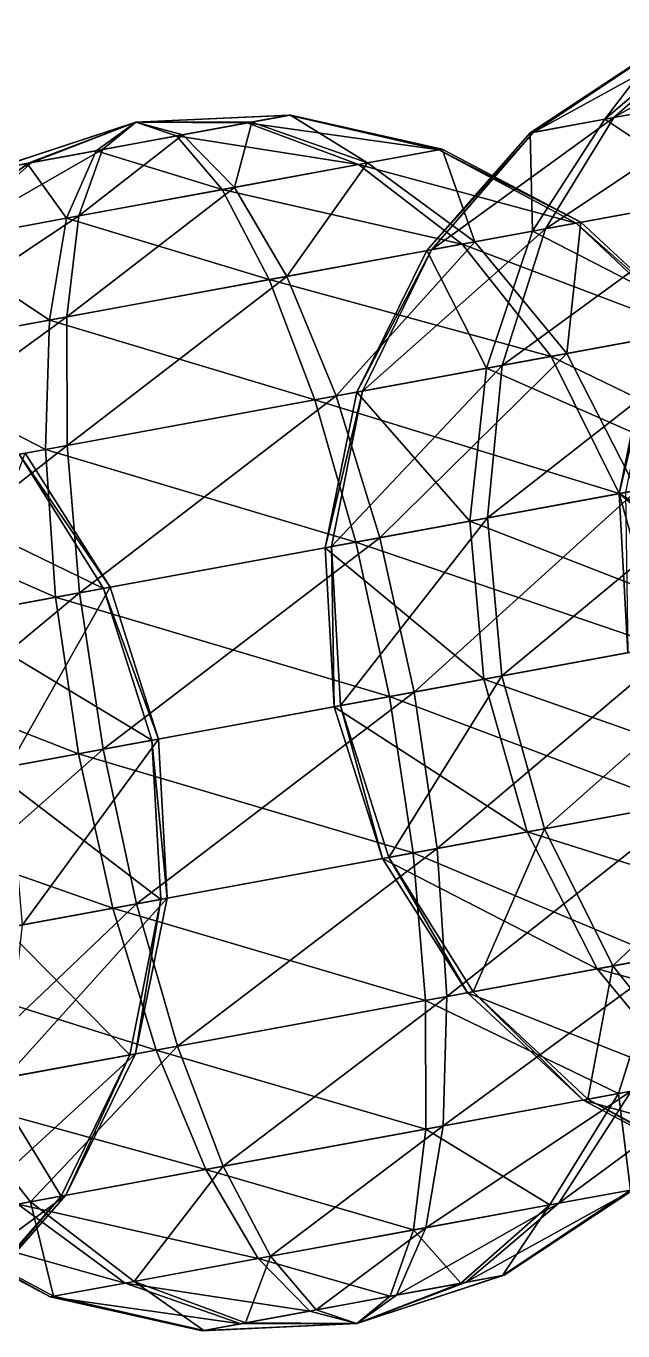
# Model space of a CAD drawing. Header units: metres. Extents: x -550 to 12, y -466 to 28.
# Drawn here: x -352.5 to -323.2, y -79.3 to -15.3 of the extents above; entities that cross this region are included whole.
import ezdxf

# ---------------------------------------------------------------- set-up
doc = ezdxf.new("R2010")
doc.units = ezdxf.units.M

msp = doc.modelspace()

# ---------------------------------------------------------------- linework, layer by layer
for points in [[(-323.6707, -19.742506, -1192.9454), (-319.2897, -15.888748, -1187.7216), (-315.8252, -15.251041, -1189.6566), (-315.8251, -15.250941, -1189.6565)], [(-323.6707, -19.742506, -1192.9454), (-315.8252, -15.251041, -1189.6566), (-316.97775, -18.510551, -1196.6838), (-316.97766, -18.510452, -1196.6837)], [(-327.62863, -20.471035, -1186.3052), (-321.33847, -16.265862, -1184.2843), (-319.2897, -15.888748, -1187.7216), (-319.2896, -15.888648, -1187.7214)], [(-327.62863, -20.471035, -1186.3052), (-319.2897, -15.888748, -1187.7216), (-323.6707, -19.742506, -1192.9454), (-323.6706, -19.742407, -1192.9453)], [(-317.58392, -18.622128, -1167.7125), (-319.5194, -15.931026, -1176.7433), (-324.11444, -19.824184, -1171.7369), (-324.11435, -19.824085, -1171.7368)], [(-324.11444, -19.824184, -1171.7369), (-319.5194, -15.931026, -1176.7433), (-321.42255, -16.281338, -1180.266), (-321.42245, -16.281239, -1180.2659)], [(-327.79105, -20.500933, -1178.5424), (-321.42255, -16.281338, -1180.266), (-321.33847, -16.265862, -1184.2843), (-321.33838, -16.265762, -1184.2842)], [(-327.79105, -20.500933, -1178.5424), (-321.33847, -16.265862, -1184.2843), (-327.62863, -20.471035, -1186.3052), (-327.62854, -20.470936, -1186.305)], [(-324.11444, -19.824184, -1171.7369), (-321.42255, -16.281338, -1180.266), (-327.79105, -20.500933, -1178.5424), (-327.79095, -20.500834, -1178.5422)], [(-327.03558, -25.209524, -1197.4313), (-323.6707, -19.742506, -1192.9454), (-316.97775, -18.510551, -1196.6838), (-316.97766, -18.510452, -1196.6837)], [(-327.03558, -25.209524, -1197.4313), (-316.97775, -18.510551, -1196.6838), (-317.57034, -23.467278, -1202.7181), (-317.57025, -23.467178, -1202.718)], [(-318.42758, -23.625069, -1161.7466), (-317.58392, -18.622128, -1167.7125), (-324.11444, -19.824184, -1171.7369), (-324.11435, -19.824085, -1171.7368)], [(-341.45566, -19.968792, -1072.2637), (-347.15402, -19.978275, -1066.8914), (-339.5525, -19.61848, -1068.741), (-339.5524, -19.618382, -1068.7408)], [(-339.5525, -19.61848, -1068.741), (-347.15402, -19.978275, -1066.8914), (-339.63657, -19.633957, -1064.7227), (-339.63647, -19.633858, -1064.7225)], [(-339.63657, -19.633957, -1064.7227), (-347.15402, -19.978275, -1066.8914), (-341.68536, -20.01107, -1061.2854), (-341.68527, -20.010971, -1061.2853)], [(-332.26135, -21.323772, -1062.7018), (-339.63657, -19.633957, -1064.7227), (-341.68536, -20.01107, -1061.2854), (-341.68527, -20.010971, -1061.2853)], [(-335.77554, -21.970623, -1077.27), (-341.45566, -19.968792, -1072.2637), (-339.5525, -19.61848, -1068.741), (-339.5524, -19.618382, -1068.7408)], [(-332.09894, -21.293875, -1070.4646), (-339.5525, -19.61848, -1068.741), (-339.63657, -19.633957, -1064.7227), (-339.63647, -19.633858, -1064.7225)], [(-332.09894, -21.293875, -1070.4646), (-339.63657, -19.633957, -1064.7227), (-332.26135, -21.323772, -1062.7018), (-332.26126, -21.323673, -1062.7017)], [(-335.77554, -21.970623, -1077.27), (-339.5525, -19.61848, -1068.741), (-332.09894, -21.293875, -1070.4646), (-332.09885, -21.293776, -1070.4645)], [(-332.63293, -26.23982, -1188.0405), (-327.62863, -20.471035, -1186.3052), (-323.6707, -19.742506, -1192.9454), (-323.6706, -19.742407, -1192.9453)], [(-332.63293, -26.23982, -1188.0405), (-323.6707, -19.742506, -1192.9454), (-327.03558, -25.209524, -1197.4313), (-327.0355, -25.209425, -1197.4312)], [(-327.66312, -25.325035, -1167.438), (-324.11444, -19.824184, -1171.7369), (-327.79105, -20.500933, -1178.5424), (-327.79095, -20.500834, -1178.5422)], [(-318.42758, -23.625069, -1161.7466), (-324.11444, -19.824184, -1171.7369), (-327.66312, -25.325035, -1167.438), (-327.66302, -25.324936, -1167.4379)], [(-352.48224, -21.998432, -1061.519), (-347.15402, -19.978275, -1066.8914), (-354.3854, -22.348743, -1065.0417), (-354.3853, -22.348644, -1065.0416)], [(-354.3854, -22.348743, -1065.0417), (-347.15402, -19.978275, -1066.8914), (-354.30133, -22.333267, -1069.06), (-354.30124, -22.333168, -1069.0599)], [(-354.30133, -22.333267, -1069.06), (-347.15402, -19.978275, -1066.8914), (-352.25256, -21.956154, -1072.4973), (-352.25247, -21.956055, -1072.4972)], [(-349.1018, -21.376202, -1059.4358), (-347.15402, -19.978275, -1066.8914), (-352.48224, -21.998432, -1061.519), (-352.48215, -21.998333, -1061.5189)], [(-352.25256, -21.956154, -1072.4973), (-347.15402, -19.978275, -1066.8914), (-348.78806, -21.318447, -1074.4324), (-348.78796, -21.318348, -1074.4323)], [(-345.14987, -20.648777, -1059.3503), (-347.15402, -19.978275, -1066.8914), (-349.1018, -21.376202, -1059.4358), (-349.1017, -21.376102, -1059.4357)], [(-348.78806, -21.318447, -1074.4324), (-347.15402, -19.978275, -1066.8914), (-344.8361, -20.591022, -1074.3469), (-344.836, -20.590923, -1074.3468)], [(-344.8361, -20.591022, -1074.3469), (-347.15402, -19.978275, -1066.8914), (-341.45566, -19.968792, -1072.2637), (-341.45557, -19.968693, -1072.2635)], [(-341.68536, -20.01107, -1061.2854), (-347.15402, -19.978275, -1066.8914), (-345.14987, -20.648777, -1059.3503), (-345.14978, -20.648678, -1059.3502)], [(-336.2193, -22.052301, -1056.0615), (-341.68536, -20.01107, -1061.2854), (-345.14987, -20.648777, -1059.3503), (-345.14978, -20.648678, -1059.3502)], [(-342.30606, -23.17268, -1081.2944), (-344.8361, -20.591022, -1074.3469), (-341.45566, -19.968792, -1072.2637), (-341.45557, -19.968693, -1072.2635)], [(-342.30606, -23.17268, -1081.2944), (-341.45566, -19.968792, -1072.2637), (-335.77554, -21.970623, -1077.27), (-335.77545, -21.970524, -1077.2699)], [(-332.26135, -21.323772, -1062.7018), (-341.68536, -20.01107, -1061.2854), (-336.2193, -22.052301, -1056.0615), (-336.2192, -22.052202, -1056.0614)], [(-332.86264, -26.282099, -1177.0623), (-327.79105, -20.500933, -1178.5424), (-327.62863, -20.471035, -1186.3052), (-327.62854, -20.470936, -1186.305)], [(-332.86264, -26.282099, -1177.0623), (-327.62863, -20.471035, -1186.3052), (-332.63293, -26.23982, -1188.0405), (-332.63284, -26.239721, -1188.0404)], [(-327.66312, -25.325035, -1167.438), (-327.79105, -20.500933, -1178.5424), (-332.86264, -26.282099, -1177.0623), (-332.86255, -26.282, -1177.0621)], [(-349.9406, -24.577957, -1081.4596), (-348.78806, -21.318447, -1074.4324), (-344.8361, -20.591022, -1074.3469), (-344.836, -20.590923, -1074.3468)], [(-349.9406, -24.577957, -1081.4596), (-344.8361, -20.591022, -1074.3469), (-342.30606, -23.17268, -1081.2944), (-342.30597, -23.17258, -1081.2943)], [(-342.91223, -23.284256, -1052.3231), (-345.14987, -20.648777, -1059.3503), (-349.1018, -21.376202, -1059.4358), (-349.1017, -21.376102, -1059.4357)], [(-336.2193, -22.052301, -1056.0615), (-345.14987, -20.648777, -1059.3503), (-342.91223, -23.284256, -1052.3231), (-342.91214, -23.284157, -1052.323)], [(-356.63354, -25.809912, -1077.7212), (-352.25256, -21.956154, -1072.4973), (-348.78806, -21.318447, -1074.4324), (-348.78796, -21.318348, -1074.4323)], [(-356.63354, -25.809912, -1077.7212), (-348.78806, -21.318447, -1074.4324), (-349.9406, -24.577957, -1081.4596), (-349.94052, -24.577858, -1081.4595)], [(-350.54678, -24.689533, -1052.4883), (-349.1018, -21.376202, -1059.4358), (-352.48224, -21.998432, -1061.519), (-352.48215, -21.998333, -1061.5189)], [(-342.91223, -23.284256, -1052.3231), (-349.1018, -21.376202, -1059.4358), (-350.54678, -24.689533, -1052.4883), (-350.5467, -24.689434, -1052.4882)], [(-325.5309, -24.93257, -1060.9664), (-332.26135, -21.323772, -1062.7018), (-336.2193, -22.052301, -1056.0615), (-336.2192, -22.052202, -1056.0614)], [(-330.50076, -25.847355, -1081.569), (-335.77554, -21.970623, -1077.27), (-332.09894, -21.293875, -1070.4646), (-332.09885, -21.293776, -1070.4645)], [(-325.30124, -24.890291, -1071.9447), (-332.09894, -21.293875, -1070.4646), (-332.26135, -21.323772, -1062.7018), (-332.26126, -21.323673, -1062.7017)], [(-325.30124, -24.890291, -1071.9447), (-332.26135, -21.323772, -1062.7018), (-325.5309, -24.93257, -1060.9664), (-325.53082, -24.93247, -1060.9663)], [(-330.50076, -25.847355, -1081.569), (-332.09894, -21.293875, -1070.4646), (-325.30124, -24.890291, -1071.9447), (-325.30115, -24.890192, -1071.9446)], [(-360.5915, -26.53844, -1071.0809), (-354.30133, -22.333267, -1069.06), (-352.25256, -21.956154, -1072.4973), (-352.25247, -21.956055, -1072.4972)], [(-360.5915, -26.53844, -1071.0809), (-352.25256, -21.956154, -1072.4973), (-356.63354, -25.809912, -1077.7212), (-356.63345, -25.809813, -1077.7211)], [(-350.54678, -24.689533, -1052.4883), (-352.48224, -21.998432, -1061.519), (-357.0773, -25.89159, -1056.5127), (-357.0772, -25.89149, -1056.5126)], [(-357.0773, -25.89159, -1056.5127), (-352.48224, -21.998432, -1061.519), (-354.3854, -22.348743, -1065.0417), (-354.3853, -22.348644, -1065.0416)], [(-331.1283, -25.962866, -1051.5757), (-336.2193, -22.052301, -1056.0615), (-342.91223, -23.284256, -1052.3231), (-342.91214, -23.284157, -1052.323)], [(-339.7363, -27.547321, -1087.2604), (-342.30606, -23.17268, -1081.2944), (-335.77554, -21.970623, -1077.27), (-335.77545, -21.970524, -1077.2699)], [(-339.7363, -27.547321, -1087.2604), (-335.77554, -21.970623, -1077.27), (-330.50076, -25.847355, -1081.569), (-330.50067, -25.847256, -1081.5688)], [(-325.5309, -24.93257, -1060.9664), (-336.2193, -22.052301, -1056.0615), (-331.1283, -25.962866, -1051.5757), (-331.1282, -25.962767, -1051.5756)], [(-340.59354, -27.705112, -1046.2888), (-342.91223, -23.284256, -1052.3231), (-350.54678, -24.689533, -1052.4883), (-350.5467, -24.689434, -1052.4882)], [(-350.5332, -29.534683, -1087.4939), (-349.9406, -24.577957, -1081.4596), (-342.30606, -23.17268, -1081.2944), (-342.30597, -23.17258, -1081.2943)], [(-350.5332, -29.534683, -1087.4939), (-342.30606, -23.17268, -1081.2944), (-339.7363, -27.547321, -1087.2604), (-339.7362, -27.547222, -1087.2603)], [(-342.30606, -23.17268, -1081.2944), (-342.30606, -23.17268, -1081.2944), (-349.9406, -24.577957, -1081.4596), (-349.94052, -24.577858, -1081.4595)], [(-331.1283, -25.962866, -1051.5757), (-342.91223, -23.284256, -1052.3231), (-340.59354, -27.705112, -1046.2888), (-340.59344, -27.705013, -1046.2887)], [(-329.15503, -31.917229, -1200.8734), (-327.03558, -25.209524, -1197.4313), (-317.57034, -23.467278, -1202.7181), (-317.57025, -23.467178, -1202.718)], [(-329.15503, -31.917229, -1200.8734), (-317.57034, -23.467278, -1202.7181), (-317.56253, -29.783422, -1207.3484), (-317.56244, -29.783323, -1207.3483)], [(-318.61243, -29.976675, -1157.1688), (-318.42758, -23.625069, -1161.7466), (-327.66312, -25.325035, -1167.438), (-327.66302, -25.324936, -1167.4379)], [(-359.9984, -31.27693, -1082.207), (-356.63354, -25.809912, -1077.7212), (-349.9406, -24.577957, -1081.4596), (-349.94052, -24.577858, -1081.4595)], [(-359.9984, -31.27693, -1082.207), (-349.9406, -24.577957, -1081.4596), (-350.5332, -29.534683, -1087.4939), (-350.5331, -29.534584, -1087.4938)], [(-351.39044, -29.692474, -1046.5223), (-350.54678, -24.689533, -1052.4883), (-357.0773, -25.89159, -1056.5127), (-357.0772, -25.89149, -1056.5126)], [(-340.59354, -27.705112, -1046.2888), (-350.54678, -24.689533, -1052.4883), (-351.39044, -29.692474, -1046.5223), (-351.39035, -29.692375, -1046.5222)], [(-319.904, -30.214413, -1059.6348), (-325.5309, -24.93257, -1060.9664), (-331.1283, -25.962866, -1051.5757), (-331.1282, -25.962767, -1051.5756)], [(-325.99075, -31.334791, -1084.8677), (-330.50076, -25.847355, -1081.569), (-325.30124, -24.890291, -1071.9447), (-325.30115, -24.890192, -1071.9446)], [(-325.99075, -31.334791, -1084.8677), (-325.30124, -24.890291, -1071.9447), (-319.62265, -30.16263, -1073.0803), (-319.62256, -30.16253, -1073.0802)], [(-319.62265, -30.16263, -1073.0803), (-325.30124, -24.890291, -1071.9447), (-325.5309, -24.93257, -1060.9664), (-325.53082, -24.93247, -1060.9663)], [(-319.62265, -30.16263, -1073.0803), (-325.5309, -24.93257, -1060.9664), (-319.904, -30.214413, -1059.6348), (-319.9039, -30.214314, -1059.6346)], [(-336.01038, -33.179077, -1189.3722), (-332.63293, -26.23982, -1188.0405), (-327.03558, -25.209524, -1197.4313), (-327.0355, -25.209425, -1197.4312)], [(-336.01038, -33.179077, -1189.3722), (-327.03558, -25.209524, -1197.4313), (-329.15503, -31.917229, -1200.8734), (-329.15494, -31.91713, -1200.8733)], [(-329.92358, -32.0587, -1164.1393), (-327.66312, -25.325035, -1167.438), (-332.86264, -26.282099, -1177.0623), (-332.86255, -26.282, -1177.0621)], [(-318.61243, -29.976675, -1157.1688), (-327.66312, -25.325035, -1167.438), (-329.92358, -32.0587, -1164.1393), (-329.9235, -32.0586, -1164.1392)], [(-351.39044, -29.692474, -1046.5223), (-357.0773, -25.89159, -1056.5127), (-360.62598, -31.39244, -1052.2137), (-360.6259, -31.392342, -1052.2136)], [(-326.75934, -31.476263, -1048.1335), (-331.1283, -25.962866, -1051.5757), (-340.59354, -27.705112, -1046.2888), (-340.59344, -27.705013, -1046.2887)], [(-337.30194, -33.416817, -1091.8381), (-339.7363, -27.547321, -1087.2604), (-330.50076, -25.847355, -1081.569), (-330.50067, -25.847256, -1081.5688)], [(-337.30194, -33.416817, -1091.8381), (-330.50076, -25.847355, -1081.569), (-325.99075, -31.334791, -1084.8677), (-325.99066, -31.334692, -1084.8676)], [(-336.2917, -33.23086, -1175.9266), (-332.86264, -26.282099, -1177.0623), (-332.63293, -26.23982, -1188.0405), (-332.63284, -26.239721, -1188.0404)], [(-336.2917, -33.23086, -1175.9266), (-332.63293, -26.23982, -1188.0405), (-336.01038, -33.179077, -1189.3722), (-336.01028, -33.178978, -1189.3721)], [(-319.904, -30.214413, -1059.6348), (-331.1283, -25.962866, -1051.5757), (-326.75934, -31.476263, -1048.1335), (-326.75925, -31.476164, -1048.1334)], [(-329.92358, -32.0587, -1164.1393), (-332.86264, -26.282099, -1177.0623), (-336.2917, -33.23086, -1175.9266), (-336.2916, -33.230762, -1175.9265)], [(-350.5254, -35.85083, -1092.1241), (-350.5332, -29.534683, -1087.4939), (-339.7363, -27.547321, -1087.2604), (-339.7362, -27.547222, -1087.2603)], [(-339.7363, -27.547321, -1087.2604), (-339.7363, -27.547321, -1087.2604), (-350.5332, -29.534683, -1087.4939), (-350.5331, -29.534584, -1087.4938)], [(-350.5254, -35.85083, -1092.1241), (-339.7363, -27.547321, -1087.2604), (-337.30194, -33.416817, -1091.8381), (-337.30185, -33.416718, -1091.838)], [(-338.35184, -33.61007, -1041.6586), (-340.59354, -27.705112, -1046.2888), (-351.39044, -29.692474, -1046.5223), (-351.39035, -29.692375, -1046.5222)], [(-326.75934, -31.476263, -1048.1335), (-340.59354, -27.705112, -1046.2888), (-338.35184, -33.61007, -1041.6586), (-338.35175, -33.60997, -1041.6584)], [(-362.1179, -37.984634, -1085.6492), (-359.9984, -31.27693, -1082.207), (-350.5332, -29.534683, -1087.4939), (-350.5331, -29.534584, -1087.4938)], [(-362.1179, -37.984634, -1085.6492), (-350.5332, -29.534683, -1087.4939), (-350.5254, -35.85083, -1092.1241), (-350.5253, -35.85073, -1092.124)], [(-351.5753, -36.044083, -1041.9446), (-351.39044, -29.692474, -1046.5223), (-360.62598, -31.39244, -1052.2137), (-360.6259, -31.392342, -1052.2136)], [(-338.35184, -33.61007, -1041.6586), (-351.39044, -29.692474, -1046.5223), (-351.5753, -36.044083, -1041.9446), (-351.5752, -36.043983, -1041.9445)], [(-318.12585, -37.244095, -1154.291), (-318.61243, -29.976675, -1157.1688), (-329.92358, -32.0587, -1164.1393), (-329.9235, -32.0586, -1164.1392)], [(-329.8846, -39.4085, -1203.0371), (-329.15503, -31.917229, -1200.8734), (-317.56253, -29.783422, -1207.3484), (-317.56244, -29.783323, -1207.3483)], [(-329.8846, -39.4085, -1203.0371), (-317.56253, -29.783422, -1207.3484), (-316.95486, -37.02855, -1210.2592), (-316.95477, -37.02845, -1210.259)], [(-315.76398, -36.80935, -1058.7977), (-319.904, -30.214413, -1059.6348), (-326.75934, -31.476263, -1048.1335), (-326.75925, -31.476164, -1048.1334)], [(-322.5529, -38.058968, -1086.9413), (-325.99075, -31.334791, -1084.8677), (-319.62265, -30.16263, -1073.0803), (-319.62256, -30.16253, -1073.0802)], [(-323.4126, -38.21721, -796.0232), (-321.85974, -30.574406, -796.7371), (-321.57843, -30.522623, -810.18274), (-321.57834, -30.522524, -810.1826)], [(-323.4126, -38.21721, -796.0232), (-321.57843, -30.522623, -810.18274), (-323.09882, -38.159454, -811.0198), (-323.09872, -38.159355, -811.01965)], [(-316.3099, -36.909836, -782.8762), (-321.85974, -30.574406, -796.7371), (-323.4126, -38.21721, -796.0232), (-323.4125, -38.21711, -796.0231)], [(-351.5753, -36.044083, -1041.9446), (-360.62598, -31.39244, -1052.2137), (-362.88647, -38.126106, -1048.915), (-362.88638, -38.126007, -1048.9149)], [(-335.16888, -40.381165, -1094.716), (-337.30194, -33.416817, -1091.8381), (-325.99075, -31.334791, -1084.8677), (-325.99066, -31.334692, -1084.8676)], [(-335.16888, -40.381165, -1094.716), (-325.99075, -31.334791, -1084.8677), (-322.5529, -38.058968, -1086.9413), (-322.5528, -38.05887, -1086.9412)], [(-323.41013, -38.21676, -1045.9698), (-326.75934, -31.476263, -1048.1335), (-338.35184, -33.61007, -1041.6586), (-338.35175, -33.60997, -1041.6584)], [(-337.53076, -40.81591, -1190.2092), (-336.01038, -33.179077, -1189.3722), (-329.15503, -31.917229, -1200.8734), (-329.15494, -31.91713, -1200.8733)], [(-337.53076, -40.81591, -1190.2092), (-329.15503, -31.917229, -1200.8734), (-329.8846, -39.4085, -1203.0371), (-329.88452, -39.4084, -1203.037)], [(-315.76398, -36.80935, -1058.7977), (-326.75934, -31.476263, -1048.1335), (-323.41013, -38.21676, -1045.9698), (-323.41003, -38.21666, -1045.9697)], [(-330.74185, -39.56629, -1162.0657), (-329.92358, -32.0587, -1164.1393), (-336.2917, -33.23086, -1175.9266), (-336.2916, -33.230762, -1175.9265)], [(-318.12585, -37.244095, -1154.291), (-329.92358, -32.0587, -1164.1393), (-330.74185, -39.56629, -1162.0657), (-330.74176, -39.566193, -1162.0656)], [(-337.84454, -40.873665, -1175.2126), (-336.2917, -33.23086, -1175.9266), (-336.01038, -33.179077, -1189.3722), (-336.01028, -33.178978, -1189.3721)], [(-337.84454, -40.873665, -1175.2126), (-336.01038, -33.179077, -1189.3722), (-337.53076, -40.81591, -1190.2092), (-337.53067, -40.81581, -1190.2091)], [(-330.74185, -39.56629, -1162.0657), (-336.2917, -33.23086, -1175.9266), (-337.84454, -40.873665, -1175.2126), (-337.84445, -40.873566, -1175.2125)], [(-336.33987, -40.59671, -1038.7478), (-338.35184, -33.61007, -1041.6586), (-351.5753, -36.044083, -1041.9446), (-351.5752, -36.043983, -1041.9445)], [(-349.91772, -43.095955, -1095.0349), (-350.5254, -35.85083, -1092.1241), (-337.30194, -33.416817, -1091.8381), (-337.30185, -33.416718, -1091.838)], [(-337.30194, -33.416817, -1091.8381), (-337.30194, -33.416817, -1091.8381), (-350.5254, -35.85083, -1092.1241), (-350.5253, -35.85073, -1092.124)], [(-349.91772, -43.095955, -1095.0349), (-337.30194, -33.416817, -1091.8381), (-335.16888, -40.381165, -1094.716), (-335.1688, -40.381065, -1094.7158)], [(-323.41013, -38.21676, -1045.9698), (-338.35184, -33.61007, -1041.6586), (-336.33987, -40.59671, -1038.7478), (-336.33978, -40.59661, -1038.7477)], [(-362.84747, -45.475906, -1087.8129), (-362.1179, -37.984634, -1085.6492), (-350.5254, -35.85083, -1092.1241), (-350.5253, -35.85073, -1092.124)], [(-362.84747, -45.475906, -1087.8129), (-350.5254, -35.85083, -1092.1241), (-349.91772, -43.095955, -1095.0349), (-349.91763, -43.095856, -1095.0348)], [(-351.0887, -43.3115, -1039.0668), (-351.5753, -36.044083, -1041.9446), (-362.88647, -38.126106, -1048.915), (-362.88638, -38.126007, -1048.9149)], [(-348.72687, -42.876755, -943.5734), (-352.86688, -36.28182, -944.41046), (-359.72223, -37.54367, -932.9093), (-359.72214, -37.54357, -932.9092)], [(-355.51578, -44.126373, -971.717), (-352.58554, -36.230034, -957.8561), (-348.41312, -42.819, -958.57), (-348.41302, -42.8189, -958.5699)], [(-348.41312, -42.819, -958.57), (-352.58554, -36.230034, -957.8561), (-352.86688, -36.28182, -944.41046), (-352.8668, -36.28172, -944.41034)], [(-348.41312, -42.819, -958.57), (-352.86688, -36.28182, -944.41046), (-348.72687, -42.876755, -943.5734), (-348.72678, -42.876656, -943.5733)], [(-336.33987, -40.59671, -1038.7478), (-351.5753, -36.044083, -1041.9446), (-351.0887, -43.3115, -1039.0668), (-351.08862, -43.3114, -1039.0667)], [(-329.17462, -47.172825, -1203.7751), (-329.8846, -39.4085, -1203.0371), (-316.95486, -37.02855, -1210.2592), (-316.95477, -37.02845, -1210.259)], [(-329.17462, -47.172825, -1203.7751), (-316.95486, -37.02855, -1210.2592), (-315.78876, -44.70892, -1211.252), (-315.78867, -44.70882, -1211.2518)], [(-315.63013, -44.679726, -782.16895), (-316.3099, -36.909836, -782.8762), (-323.4126, -38.21721, -796.0232), (-323.4125, -38.21711, -796.0231)], [(-313.39307, -44.267952, -1058.5122), (-315.76398, -36.80935, -1058.7977), (-323.41013, -38.21676, -1045.9698), (-323.41003, -38.21666, -1045.9697)], [(-348.72687, -42.876755, -943.5734), (-359.72223, -37.54367, -932.9093), (-356.37302, -44.284164, -930.7455), (-356.37292, -44.284065, -930.74536)], [(-317.00107, -44.932068, -1153.3096), (-318.12585, -37.244095, -1154.291), (-330.74185, -39.56629, -1162.0657), (-330.74176, -39.566193, -1162.0656)], [(-351.0887, -43.3115, -1039.0668), (-362.88647, -38.126106, -1048.915), (-363.7047, -45.633698, -1046.8414), (-363.70462, -45.6336, -1046.8413)], [(-321.30893, -45.72501, -1045.2318), (-323.41013, -38.21676, -1045.9698), (-336.33987, -40.59671, -1038.7478), (-336.33978, -40.59661, -1038.7477)], [(-333.48248, -47.96577, -1095.6974), (-335.16888, -40.381165, -1094.716), (-322.5529, -38.058968, -1086.9413), (-322.5528, -38.05887, -1086.9412)], [(-333.48248, -47.96577, -1095.6974), (-322.5529, -38.058968, -1086.9413), (-320.42145, -45.561653, -1087.6486), (-320.42136, -45.561554, -1087.6484)], [(-322.9834, -46.033222, -795.77966), (-323.4126, -38.21721, -796.0232), (-323.09882, -38.159454, -811.0198), (-323.09872, -38.159355, -811.01965)], [(-315.63013, -44.679726, -782.16895), (-323.4126, -38.21721, -796.0232), (-322.9834, -46.033222, -795.77966), (-322.9833, -46.033123, -795.77954)], [(-313.39307, -44.267952, -1058.5122), (-323.41013, -38.21676, -1045.9698), (-321.30893, -45.72501, -1045.2318), (-321.30884, -45.72491, -1045.2317)], [(-330.06207, -47.33618, -1161.3584), (-330.74185, -39.56629, -1162.0657), (-337.84454, -40.873665, -1175.2126), (-337.84445, -40.873566, -1175.2125)], [(-337.09048, -48.629887, -1190.4948), (-337.53076, -40.81591, -1190.2092), (-329.8846, -39.4085, -1203.0371), (-329.88452, -39.4084, -1203.037)], [(-337.09048, -48.629887, -1190.4948), (-329.8846, -39.4085, -1203.0371), (-329.17462, -47.172825, -1203.7751), (-329.17453, -47.172726, -1203.775)], [(-317.00107, -44.932068, -1153.3096), (-330.74185, -39.56629, -1162.0657), (-330.06207, -47.33618, -1161.3584), (-330.06198, -47.336082, -1161.3583)], [(-334.6948, -48.18892, -1037.755), (-336.33987, -40.59671, -1038.7478), (-351.0887, -43.3115, -1039.0668), (-351.08862, -43.3114, -1039.0667)], [(-348.75162, -50.776325, -1096.0277), (-349.91772, -43.095955, -1095.0349), (-335.16888, -40.381165, -1094.716), (-335.1688, -40.381065, -1094.7158)], [(-335.16888, -40.381165, -1094.716), (-335.16888, -40.381165, -1094.716), (-349.91772, -43.095955, -1095.0349), (-349.91763, -43.095856, -1095.0348)], [(-348.75162, -50.776325, -1096.0277), (-335.16888, -40.381165, -1094.716), (-333.48248, -47.96577, -1095.6974), (-333.4824, -47.96567, -1095.6973)], [(-337.41534, -48.68968, -1174.9691), (-337.84454, -40.873665, -1175.2126), (-337.53076, -40.81591, -1190.2092), (-337.53067, -40.81581, -1190.2091)], [(-330.06207, -47.33618, -1161.3584), (-337.84454, -40.873665, -1175.2126), (-337.41534, -48.68968, -1174.9691), (-337.41525, -48.68958, -1174.969)], [(-337.41534, -48.68968, -1174.9691), (-337.53076, -40.81591, -1190.2092), (-337.09048, -48.629887, -1190.4948), (-337.0904, -48.629787, -1190.4946)], [(-321.30893, -45.72501, -1045.2318), (-336.33987, -40.59671, -1038.7478), (-334.6948, -48.18892, -1037.755), (-334.6947, -48.18882, -1037.7549)], [(-346.35596, -50.335358, -943.2879), (-348.72687, -42.876755, -943.5734), (-356.37302, -44.284164, -930.7455), (-356.37292, -44.284065, -930.74536)], [(-353.38434, -51.62906, -972.42426), (-355.51578, -44.126373, -971.717), (-348.41312, -42.819, -958.57), (-348.41302, -42.8189, -958.5699)], [(-353.38434, -51.62906, -972.42426), (-348.41312, -42.819, -958.57), (-346.03113, -50.275566, -958.81354), (-346.03104, -50.275467, -958.8134)], [(-346.03113, -50.275566, -958.81354), (-348.41312, -42.819, -958.57), (-348.72687, -42.876755, -943.5734), (-348.72678, -42.876656, -943.5733)], [(-346.03113, -50.275566, -958.81354), (-348.72687, -42.876755, -943.5734), (-346.35596, -50.335358, -943.2879), (-346.35587, -50.33526, -943.2878)], [(-349.96393, -50.999474, -1038.0853), (-351.0887, -43.3115, -1039.0668), (-363.7047, -45.633698, -1046.8414), (-363.70462, -45.6336, -1046.8413)], [(-362.13748, -53.24023, -1088.5509), (-362.84747, -45.475906, -1087.8129), (-349.91772, -43.095955, -1095.0349), (-349.91763, -43.095856, -1095.0348)], [(-362.13748, -53.24023, -1088.5509), (-349.91772, -43.095955, -1095.0349), (-348.75162, -50.776325, -1096.0277), (-348.75153, -50.776226, -1096.0276)], [(-334.6948, -48.18892, -1037.755), (-351.0887, -43.3115, -1039.0668), (-349.96393, -50.999474, -1038.0853), (-349.96384, -50.999374, -1038.0852)], [(-346.35596, -50.335358, -943.2879), (-356.37302, -44.284164, -930.7455), (-354.27182, -51.792416, -930.00745), (-354.27173, -51.792316, -930.0073)], [(-327.07343, -54.681076, -1203.0371), (-329.17462, -47.172825, -1203.7751), (-315.78876, -44.70892, -1211.252), (-315.78867, -44.70882, -1211.2518)], [(-327.07343, -54.681076, -1203.0371), (-315.78876, -44.70892, -1211.252), (-314.14368, -52.301125, -1210.2592), (-314.1436, -52.301025, -1210.259)], [(-315.31467, -52.516666, -1154.291), (-317.00107, -44.932068, -1153.3096), (-330.06207, -47.33618, -1161.3584), (-330.06198, -47.336082, -1161.3583)], [(-349.96393, -50.999474, -1038.0853), (-363.7047, -45.633698, -1046.8414), (-363.02496, -53.403587, -1046.1342), (-363.02487, -53.40349, -1046.134)], [(-320.59894, -53.489334, -1045.9698), (-321.30893, -45.72501, -1045.2318), (-334.6948, -48.18892, -1037.755), (-334.6947, -48.18882, -1037.7549)], [(-332.3577, -55.65374, -1094.716), (-333.48248, -47.96577, -1095.6974), (-320.42145, -45.561653, -1087.6486), (-320.42136, -45.561554, -1087.6484)], [(-332.3577, -55.65374, -1094.716), (-320.42145, -45.561653, -1087.6486), (-319.7417, -53.331543, -1086.9413), (-319.7416, -53.331444, -1086.9412)], [(-327.93066, -54.838863, -1162.0657), (-330.06207, -47.33618, -1161.3584), (-337.41534, -48.68968, -1174.9691), (-337.41525, -48.68958, -1174.969)], [(-334.71957, -56.088486, -1190.2092), (-337.09048, -48.629887, -1190.4948), (-329.17462, -47.172825, -1203.7751), (-329.17453, -47.172726, -1203.775)], [(-334.71957, -56.088486, -1190.2092), (-329.17462, -47.172825, -1203.7751), (-327.07343, -54.681076, -1203.0371), (-327.07333, -54.680977, -1203.037)], [(-315.31467, -52.516666, -1154.291), (-330.06207, -47.33618, -1161.3584), (-327.93066, -54.838863, -1162.0657), (-327.93057, -54.838764, -1162.0656)], [(-347.10654, -58.36853, -1095.0349), (-348.75162, -50.776325, -1096.0277), (-333.48248, -47.96577, -1095.6974), (-333.4824, -47.96567, -1095.6973)], [(-333.48248, -47.96577, -1095.6974), (-333.48248, -47.96577, -1095.6974), (-348.75162, -50.776325, -1096.0277), (-348.75153, -50.776226, -1096.0276)], [(-347.10654, -58.36853, -1095.0349), (-333.48248, -47.96577, -1095.6974), (-332.3577, -55.65374, -1094.716), (-332.3576, -55.65364, -1094.7158)], [(-333.5287, -55.869286, -1038.7478), (-334.6948, -48.18892, -1037.755), (-349.96393, -50.999474, -1038.0853), (-349.96384, -50.999374, -1038.0852)], [(-335.03333, -56.14624, -1175.2126), (-337.41534, -48.68968, -1174.9691), (-337.09048, -48.629887, -1190.4948), (-337.0904, -48.629787, -1190.4946)], [(-327.93066, -54.838863, -1162.0657), (-337.41534, -48.68968, -1174.9691), (-335.03333, -56.14624, -1175.2126), (-335.03323, -56.14614, -1175.2125)], [(-335.03333, -56.14624, -1175.2126), (-337.09048, -48.629887, -1190.4948), (-334.71957, -56.088486, -1190.2092), (-334.71948, -56.088387, -1190.2091)], [(-320.59894, -53.489334, -1045.9698), (-334.6948, -48.18892, -1037.755), (-333.5287, -55.869286, -1038.7478), (-333.5286, -55.869186, -1038.7477)], [(-345.91568, -58.14933, -943.5734), (-346.35596, -50.335358, -943.2879), (-354.27182, -51.792416, -930.00745), (-354.27173, -51.792316, -930.0073)], [(-352.7046, -59.39895, -971.717), (-353.38434, -51.62906, -972.42426), (-346.03113, -50.275566, -958.81354), (-346.03104, -50.275467, -958.8134)], [(-352.7046, -59.39895, -971.717), (-346.03113, -50.275566, -958.81354), (-345.60193, -58.09157, -958.57), (-345.60184, -58.091473, -958.5699)], [(-345.60193, -58.09157, -958.57), (-346.03113, -50.275566, -958.81354), (-346.35596, -50.335358, -943.2879), (-346.35587, -50.33526, -943.2878)], [(-345.60193, -58.09157, -958.57), (-346.35596, -50.335358, -943.2879), (-345.91568, -58.14933, -943.5734), (-345.9156, -58.14923, -943.5733)], [(-348.27753, -58.584072, -1039.0668), (-349.96393, -50.999474, -1038.0853), (-363.02496, -53.403587, -1046.1342), (-363.02487, -53.40349, -1046.134)], [(-360.0363, -60.74848, -1087.8129), (-362.13748, -53.24023, -1088.5509), (-348.75162, -50.776325, -1096.0277), (-348.75153, -50.776226, -1096.0276)], [(-360.0363, -60.74848, -1087.8129), (-348.75162, -50.776325, -1096.0277), (-347.10654, -58.36853, -1095.0349), (-347.10645, -58.36843, -1095.0348)], [(-333.5287, -55.869286, -1038.7478), (-349.96393, -50.999474, -1038.0853), (-348.27753, -58.584072, -1039.0668), (-348.27744, -58.583973, -1039.0667)], [(-345.91568, -58.14933, -943.5734), (-354.27182, -51.792416, -930.00745), (-353.56183, -59.55674, -930.7455), (-353.56174, -59.55664, -930.74536)], [(-313.1816, -59.48102, -1157.1688), (-315.31467, -52.516666, -1154.291), (-327.93066, -54.838863, -1162.0657), (-327.93057, -54.838764, -1162.0656)], [(-323.7242, -61.421574, -1200.8734), (-327.07343, -54.681076, -1203.0371), (-314.14368, -52.301125, -1210.2592), (-314.1436, -52.301025, -1210.259)], [(-323.7242, -61.421574, -1200.8734), (-314.14368, -52.301125, -1210.2592), (-312.1317, -59.28777, -1207.3484), (-312.13162, -59.28767, -1207.3483)], [(-348.27753, -58.584072, -1039.0668), (-363.02496, -53.403587, -1046.1342), (-360.89352, -60.90627, -1046.8414), (-360.89343, -60.90617, -1046.8413)], [(-321.32852, -60.98061, -1048.1335), (-320.59894, -53.489334, -1045.9698), (-333.5287, -55.869286, -1038.7478), (-333.5286, -55.869186, -1038.7477)], [(-331.87112, -62.92116, -1091.8381), (-332.3577, -55.65374, -1094.716), (-319.7417, -53.331543, -1086.9413), (-319.7416, -53.331444, -1086.9412)], [(-331.87112, -62.92116, -1091.8381), (-319.7417, -53.331543, -1086.9413), (-320.55994, -60.839138, -1084.8677), (-320.55984, -60.83904, -1084.8676)], [(-324.4928, -61.563046, -1164.1393), (-327.93066, -54.838863, -1162.0657), (-335.03333, -56.14624, -1175.2126), (-335.03323, -56.14614, -1175.2125)], [(-330.57956, -62.683426, -1189.3722), (-334.71957, -56.088486, -1190.2092), (-327.07343, -54.681076, -1203.0371), (-327.07333, -54.680977, -1203.037)], [(-330.57956, -62.683426, -1189.3722), (-327.07343, -54.681076, -1203.0371), (-323.7242, -61.421574, -1200.8734), (-323.72412, -61.421474, -1200.8733)], [(-313.1816, -59.48102, -1157.1688), (-327.93066, -54.838863, -1162.0657), (-324.4928, -61.563046, -1164.1393), (-324.4927, -61.562946, -1164.1392)], [(-345.09457, -65.35517, -1092.1241), (-347.10654, -58.36853, -1095.0349), (-332.3577, -55.65374, -1094.716), (-332.3576, -55.65364, -1094.7158)], [(-332.3577, -55.65374, -1094.716), (-332.3577, -55.65374, -1094.716), (-347.10654, -58.36853, -1095.0349), (-347.10645, -58.36843, -1095.0348)], [(-345.09457, -65.35517, -1092.1241), (-332.3577, -55.65374, -1094.716), (-331.87112, -62.92116, -1091.8381), (-331.87103, -62.921062, -1091.838)], [(-332.92102, -63.114414, -1041.6586), (-333.5287, -55.869286, -1038.7478), (-348.27753, -58.584072, -1039.0668), (-348.27744, -58.583973, -1039.0667)], [(-330.8609, -62.735207, -1175.9266), (-335.03333, -56.14624, -1175.2126), (-334.71957, -56.088486, -1190.2092), (-334.71948, -56.088387, -1190.2091)], [(-324.4928, -61.563046, -1164.1393), (-335.03333, -56.14624, -1175.2126), (-330.8609, -62.735207, -1175.9266), (-330.8608, -62.735107, -1175.9265)], [(-330.8609, -62.735207, -1175.9266), (-334.71957, -56.088486, -1190.2092), (-330.57956, -62.683426, -1189.3722), (-330.57947, -62.683327, -1189.3721)], [(-321.32852, -60.98061, -1048.1335), (-333.5287, -55.869286, -1038.7478), (-332.92102, -63.114414, -1041.6586), (-332.92093, -63.114315, -1041.6584)], [(-347.43607, -65.78616, -944.41046), (-345.91568, -58.14933, -943.5734), (-353.56183, -59.55674, -930.7455), (-353.56174, -59.55664, -930.74536)], [(-353.52283, -66.90654, -969.6433), (-352.7046, -59.39895, -971.717), (-345.60193, -58.09157, -958.57), (-345.60184, -58.091473, -958.5699)], [(-353.52283, -66.90654, -969.6433), (-345.60193, -58.09157, -958.57), (-347.15475, -65.73438, -957.8561), (-347.15466, -65.73428, -957.85596)], [(-347.15475, -65.73438, -957.8561), (-345.91568, -58.14933, -943.5734), (-347.43607, -65.78616, -944.41046), (-347.43597, -65.786064, -944.41034)], [(-347.15475, -65.73438, -957.8561), (-345.60193, -58.09157, -958.57), (-345.91568, -58.14933, -943.5734), (-345.9156, -58.14923, -943.5733)], [(-346.14447, -65.54843, -1041.9446), (-348.27753, -58.584072, -1039.0668), (-360.89352, -60.90627, -1046.8414), (-360.89343, -60.90617, -1046.8413)], [(-356.68707, -67.48898, -1085.6492), (-360.0363, -60.74848, -1087.8129), (-347.10654, -58.36853, -1095.0349), (-347.10645, -58.36843, -1095.0348)], [(-356.68707, -67.48898, -1085.6492), (-347.10654, -58.36853, -1095.0349), (-345.09457, -65.35517, -1092.1241), (-345.09448, -65.35507, -1092.124)], [(-332.92102, -63.114414, -1041.6586), (-348.27753, -58.584072, -1039.0668), (-346.14447, -65.54843, -1041.9446), (-346.14438, -65.54833, -1041.9445)], [(-347.43607, -65.78616, -944.41046), (-353.56183, -59.55674, -930.7455), (-354.2914, -67.04801, -932.9093), (-354.29132, -67.04791, -932.9092)], [(-310.74725, -65.35051, -1161.7466), (-313.1816, -59.48102, -1157.1688), (-324.4928, -61.563046, -1164.1393), (-324.4927, -61.562946, -1164.1392)], [(-319.35526, -66.93497, -1197.4313), (-323.7242, -61.421574, -1200.8734), (-312.1317, -59.28777, -1207.3484), (-312.13162, -59.28767, -1207.3483)], [(-332.05597, -69.272766, -1087.2604), (-331.87112, -62.92116, -1091.8381), (-320.55994, -60.839138, -1084.8677), (-320.55984, -60.83904, -1084.8676)], [(-332.05597, -69.272766, -1087.2604), (-320.55994, -60.839138, -1084.8677), (-322.82043, -67.5728, -1081.569), (-322.82034, -67.5727, -1081.5688)], [(-346.14447, -65.54843, -1041.9446), (-360.89352, -60.90627, -1046.8414), (-357.45566, -67.63045, -1048.915), (-357.45557, -67.63035, -1048.9149)], [(-323.448, -67.68831, -1051.5757), (-321.32852, -60.98061, -1048.1335), (-332.92102, -63.114414, -1041.6586), (-332.92093, -63.114315, -1041.6584)], [(-324.95264, -67.96526, -1188.0405), (-330.57956, -62.683426, -1189.3722), (-323.7242, -61.421574, -1200.8734), (-323.72412, -61.421474, -1200.8733)], [(-324.95264, -67.96526, -1188.0405), (-323.7242, -61.421574, -1200.8734), (-319.35526, -66.93497, -1197.4313), (-319.35516, -66.93487, -1197.4312)], [(-317.85062, -66.65801, -1060.9664), (-321.32852, -60.98061, -1048.1335), (-323.448, -67.68831, -1051.5757), (-323.4479, -67.68821, -1051.5756)], [(-319.9828, -67.050476, -1167.438), (-324.4928, -61.563046, -1164.1393), (-330.8609, -62.735207, -1175.9266), (-330.8608, -62.735107, -1175.9265)], [(-310.74725, -65.35051, -1161.7466), (-324.4928, -61.563046, -1164.1393), (-319.9828, -67.050476, -1167.438), (-319.9827, -67.05038, -1167.4379)], [(-325.1823, -68.007545, -1177.0623), (-330.8609, -62.735207, -1175.9266), (-330.57956, -62.683426, -1189.3722), (-330.57947, -62.683327, -1189.3721)], [(-319.9828, -67.050476, -1167.438), (-330.8609, -62.735207, -1175.9266), (-325.1823, -68.007545, -1177.0623), (-325.18222, -68.00745, -1177.0621)], [(-325.1823, -68.007545, -1177.0623), (-330.57956, -62.683426, -1189.3722), (-324.95264, -67.96526, -1188.0405), (-324.95255, -67.965164, -1188.0404)], [(-332.9132, -69.43056, -1046.2888), (-332.92102, -63.114414, -1041.6586), (-346.14447, -65.54843, -1041.9446), (-346.14438, -65.54833, -1041.9445)], [(-342.85287, -71.26013, -1087.4939), (-345.09457, -65.35517, -1092.1241), (-331.87112, -62.92116, -1091.8381), (-331.87103, -62.921062, -1091.838)], [(-331.87112, -62.92116, -1091.8381), (-331.87112, -62.92116, -1091.8381), (-345.09457, -65.35517, -1092.1241), (-345.09448, -65.35507, -1092.124)], [(-342.85287, -71.26013, -1087.4939), (-331.87112, -62.92116, -1091.8381), (-332.05597, -69.272766, -1087.2604), (-332.05588, -69.27267, -1087.2603)], [(-323.448, -67.68831, -1051.5757), (-332.92102, -63.114414, -1041.6586), (-332.9132, -69.43056, -1046.2888), (-332.91312, -69.43046, -1046.2887)], [(-352.3181, -73.00237, -1082.207), (-356.68707, -67.48898, -1085.6492), (-345.09457, -65.35517, -1092.1241), (-345.09448, -65.35507, -1092.124)], [(-352.3181, -73.00237, -1082.207), (-345.09457, -65.35517, -1092.1241), (-342.85287, -71.26013, -1087.4939), (-342.85278, -71.26003, -1087.4938)], [(-343.7101, -71.41792, -1046.5223), (-346.14447, -65.54843, -1041.9446), (-357.45566, -67.63045, -1048.915), (-357.45557, -67.63035, -1048.9149)], [(-355.78333, -73.640205, -966.3446), (-353.52283, -66.90654, -969.6433), (-347.15475, -65.73438, -957.8561), (-347.15466, -65.73428, -957.85596)], [(-355.78333, -73.640205, -966.3446), (-347.15475, -65.73438, -957.8561), (-350.5838, -72.68314, -956.7204), (-350.5837, -72.683044, -956.7203)], [(-350.8135, -72.72542, -945.74207), (-347.43607, -65.78616, -944.41046), (-354.2914, -67.04801, -932.9093), (-354.29132, -67.04791, -932.9092)], [(-350.5838, -72.68314, -956.7204), (-347.43607, -65.78616, -944.41046), (-350.8135, -72.72542, -945.74207), (-350.81342, -72.72532, -945.74194)], [(-350.5838, -72.68314, -956.7204), (-347.15475, -65.73438, -957.8561), (-347.43607, -65.78616, -944.41046), (-347.43597, -65.786064, -944.41034)], [(-332.9132, -69.43056, -1046.2888), (-346.14447, -65.54843, -1041.9446), (-343.7101, -71.41792, -1046.5223), (-343.71002, -71.41782, -1046.5222)], [(-326.3691, -73.073654, -1077.27), (-322.82043, -67.5728, -1081.569), (-317.6209, -66.61574, -1071.9447), (-317.62082, -66.61564, -1071.9446)], [(-326.3691, -73.073654, -1077.27), (-317.6209, -66.61574, -1071.9447), (-322.6925, -72.396904, -1070.4646), (-322.6924, -72.396805, -1070.4645)], [(-322.85492, -72.4268, -1062.7018), (-317.85062, -66.65801, -1060.9664), (-323.448, -67.68831, -1051.5757), (-323.4479, -67.68821, -1051.5756)], [(-350.8135, -72.72542, -945.74207), (-354.2914, -67.04801, -932.9093), (-356.4109, -73.755714, -936.3514), (-356.4108, -73.755615, -936.35126)], [(-314.708, -70.927216, -1171.7369), (-319.9828, -67.050476, -1167.438), (-325.1823, -68.007545, -1177.0623), (-325.18222, -68.00745, -1177.0621)], [(-318.2222, -71.574066, -1186.3052), (-324.95264, -67.96526, -1188.0405), (-319.35526, -66.93497, -1197.4313), (-319.35516, -66.93487, -1197.4312)], [(-357.9155, -74.03267, -1072.8163), (-356.68707, -67.48898, -1085.6492), (-352.3181, -73.00237, -1082.207), (-352.31802, -73.00227, -1082.2069)], [(-343.7101, -71.41792, -1046.5223), (-357.45566, -67.63045, -1048.915), (-352.94565, -73.11789, -1052.2137), (-352.94556, -73.11779, -1052.2136)], [(-326.81287, -73.15533, -1056.0615), (-323.448, -67.68831, -1051.5757), (-332.9132, -69.43056, -1046.2888), (-332.91312, -69.43046, -1046.2887)], [(-332.89963, -74.27571, -1081.2944), (-332.05597, -69.272766, -1087.2604), (-322.82043, -67.5728, -1081.569), (-322.82034, -67.5727, -1081.5688)], [(-332.89963, -74.27571, -1081.2944), (-322.82043, -67.5728, -1081.569), (-326.3691, -73.073654, -1077.27), (-326.36902, -73.073555, -1077.2699)], [(-322.85492, -72.4268, -1062.7018), (-323.448, -67.68831, -1051.5757), (-326.81287, -73.15533, -1056.0615), (-326.81277, -73.15523, -1056.0614)], [(-318.3846, -71.60396, -1178.5424), (-325.1823, -68.007545, -1177.0623), (-324.95264, -67.96526, -1188.0405), (-324.95255, -67.965164, -1188.0404)], [(-314.708, -70.927216, -1171.7369), (-325.1823, -68.007545, -1177.0623), (-318.3846, -71.60396, -1178.5424), (-318.38452, -71.60386, -1178.5422)], [(-318.3846, -71.60396, -1178.5424), (-324.95264, -67.96526, -1188.0405), (-318.2222, -71.574066, -1186.3052), (-318.2221, -71.57397, -1186.305)], [(-333.5058, -74.38728, -1052.3231), (-332.9132, -69.43056, -1046.2888), (-343.7101, -71.41792, -1046.5223), (-343.71002, -71.41782, -1046.5222)], [(-340.5342, -75.680984, -1081.4596), (-342.85287, -71.26013, -1087.4939), (-332.05597, -69.272766, -1087.2604), (-332.05588, -69.27267, -1087.2603)], [(-332.05597, -69.272766, -1087.2604), (-332.05597, -69.272766, -1087.2604), (-342.85287, -71.26013, -1087.4939), (-342.85278, -71.26003, -1087.4938)], [(-340.5342, -75.680984, -1081.4596), (-332.05597, -69.272766, -1087.2604), (-332.89963, -74.27571, -1081.2944), (-332.89954, -74.27561, -1081.2943)], [(-326.81287, -73.15533, -1056.0615), (-332.9132, -69.43056, -1046.2888), (-333.5058, -74.38728, -1052.3231), (-333.5057, -74.387184, -1052.323)], [(-341.14035, -75.79256, -1052.4883), (-343.7101, -71.41792, -1046.5223), (-352.94565, -73.11789, -1052.2137), (-352.94556, -73.11779, -1052.2136)], [(-347.2271, -76.91294, -1077.7212), (-352.3181, -73.00237, -1082.207), (-342.85287, -71.26013, -1087.4939), (-342.85278, -71.26003, -1087.4938)], [(-347.2271, -76.91294, -1077.7212), (-342.85287, -71.26013, -1087.4939), (-340.5342, -75.680984, -1081.4596), (-340.53412, -75.680885, -1081.4595)], [(-333.5058, -74.38728, -1052.3231), (-343.7101, -71.41792, -1046.5223), (-341.14035, -75.79256, -1052.4883), (-341.14026, -75.79246, -1052.4882)], [(-330.96414, -76.96681, -1072.2637), (-326.3691, -73.073654, -1077.27), (-322.6925, -72.396904, -1070.4646), (-322.6924, -72.396805, -1070.4645)], [(-330.96414, -76.96681, -1072.2637), (-322.6925, -72.396904, -1070.4646), (-329.061, -76.6165, -1068.741), (-329.0609, -76.6164, -1068.7408)], [(-329.061, -76.6165, -1068.741), (-322.85492, -72.4268, -1062.7018), (-329.14508, -76.63197, -1064.7227), (-329.145, -76.631874, -1064.7225)], [(-329.14508, -76.63197, -1064.7227), (-322.85492, -72.4268, -1062.7018), (-326.81287, -73.15533, -1056.0615), (-326.81277, -73.15523, -1056.0614)], [(-329.061, -76.6165, -1068.741), (-322.6925, -72.396904, -1070.4646), (-322.85492, -72.4268, -1062.7018), (-322.85483, -72.426704, -1062.7017)], [(-359.332, -79.14105, -962.04565), (-355.78333, -73.640205, -966.3446), (-350.5838, -72.68314, -956.7204), (-350.5837, -72.683044, -956.7203)], [(-359.332, -79.14105, -962.04565), (-350.5838, -72.68314, -956.7204), (-355.6554, -78.46431, -955.2403), (-355.6553, -78.46421, -955.2402)], [(-351.18506, -77.641464, -1071.0809), (-357.9155, -74.03267, -1072.8163), (-352.3181, -73.00237, -1082.207), (-352.31802, -73.00227, -1082.2069)], [(-355.8178, -78.4942, -947.4775), (-350.8135, -72.72542, -945.74207), (-356.4109, -73.755714, -936.3514), (-356.4108, -73.755615, -936.35126)], [(-355.6554, -78.46431, -955.2403), (-350.8135, -72.72542, -945.74207), (-355.8178, -78.4942, -947.4775), (-355.81772, -78.4941, -947.47736)], [(-355.6554, -78.46431, -955.2403), (-350.5838, -72.68314, -956.7204), (-350.8135, -72.72542, -945.74207), (-350.81342, -72.72532, -945.74194)], [(-351.18506, -77.641464, -1071.0809), (-352.3181, -73.00237, -1082.207), (-347.2271, -76.91294, -1077.7212), (-347.22702, -76.91284, -1077.7211)], [(-347.67087, -76.99461, -1056.5127), (-352.94565, -73.11789, -1052.2137), (-358.14517, -74.07495, -1061.838), (-358.14508, -74.07485, -1061.8379)], [(-341.14035, -75.79256, -1052.4883), (-352.94565, -73.11789, -1052.2137), (-347.67087, -76.99461, -1056.5127), (-347.67078, -76.994514, -1056.5126)], [(-334.3446, -77.589035, -1074.3469), (-332.89963, -74.27571, -1081.2944), (-326.3691, -73.073654, -1077.27), (-326.36902, -73.073555, -1077.2699)], [(-334.3446, -77.589035, -1074.3469), (-326.3691, -73.073654, -1077.27), (-330.96414, -76.96681, -1072.2637), (-330.96405, -76.96671, -1072.2635)], [(-331.19385, -77.00909, -1061.2854), (-326.81287, -73.15533, -1056.0615), (-333.5058, -74.38728, -1052.3231), (-333.5057, -74.387184, -1052.323)], [(-329.14508, -76.63197, -1064.7227), (-326.81287, -73.15533, -1056.0615), (-331.19385, -77.00909, -1061.2854), (-331.19376, -77.00899, -1061.2853)], [(-351.34747, -77.671364, -1063.3181), (-358.14517, -74.07495, -1061.838), (-357.9155, -74.03267, -1072.8163), (-357.9154, -74.03257, -1072.8162)], [(-347.67087, -76.99461, -1056.5127), (-358.14517, -74.07495, -1061.838), (-351.34747, -77.671364, -1063.3181), (-351.34738, -77.671265, -1063.318)], [(-351.34747, -77.671364, -1063.3181), (-357.9155, -74.03267, -1072.8163), (-351.18506, -77.641464, -1071.0809), (-351.18497, -77.641365, -1071.0808)], [(-338.29654, -78.31647, -1074.4324), (-340.5342, -75.680984, -1081.4596), (-332.89963, -74.27571, -1081.2944), (-332.89954, -74.27561, -1081.2943)], [(-332.89963, -74.27571, -1081.2944), (-332.89963, -74.27571, -1081.2944), (-340.5342, -75.680984, -1081.4596), (-340.53412, -75.680885, -1081.4595)], [(-338.29654, -78.31647, -1074.4324), (-332.89963, -74.27571, -1081.2944), (-334.3446, -77.589035, -1074.3469), (-334.3445, -77.588936, -1074.3468)], [(-334.65836, -77.64679, -1059.3503), (-333.5058, -74.38728, -1052.3231), (-341.14035, -75.79256, -1052.4883), (-341.14026, -75.79246, -1052.4882)], [(-331.19385, -77.00909, -1061.2854), (-333.5058, -74.38728, -1052.3231), (-334.65836, -77.64679, -1059.3503), (-334.65826, -77.64669, -1059.3502)], [(-338.61032, -78.37422, -1059.4358), (-341.14035, -75.79256, -1052.4883), (-347.67087, -76.99461, -1056.5127), (-347.67078, -76.994514, -1056.5126)], [(-341.76105, -78.95417, -1072.4973), (-347.2271, -76.91294, -1077.7212), (-340.5342, -75.680984, -1081.4596), (-340.53412, -75.680885, -1081.4595)], [(-341.76105, -78.95417, -1072.4973), (-340.5342, -75.680984, -1081.4596), (-338.29654, -78.31647, -1074.4324), (-338.29645, -78.31637, -1074.4323)], [(-334.65836, -77.64679, -1059.3503), (-341.14035, -75.79256, -1052.4883), (-338.61032, -78.37422, -1059.4358), (-338.61023, -78.37412, -1059.4357)], [(-343.80984, -79.33128, -1069.06), (-351.18506, -77.641464, -1071.0809), (-347.2271, -76.91294, -1077.7212), (-347.22702, -76.91284, -1077.7211)], [(-343.80984, -79.33128, -1069.06), (-347.2271, -76.91294, -1077.7212), (-341.76105, -78.95417, -1072.4973), (-341.76096, -78.95407, -1072.4972)], [(-336.2924, -78.98697, -1066.8914), (-330.96414, -76.96681, -1072.2637), (-329.061, -76.6165, -1068.741), (-329.0609, -76.6164, -1068.7408)], [(-336.2924, -78.98697, -1066.8914), (-329.061, -76.6165, -1068.741), (-329.14508, -76.63197, -1064.7227), (-329.145, -76.631874, -1064.7225)], [(-336.2924, -78.98697, -1066.8914), (-329.14508, -76.63197, -1064.7227), (-331.19385, -77.00909, -1061.2854), (-331.19376, -77.00899, -1061.2853)], [(-341.99075, -78.996445, -1061.519), (-347.67087, -76.99461, -1056.5127), (-351.34747, -77.671364, -1063.3181), (-351.34738, -77.671265, -1063.318)], [(-338.61032, -78.37422, -1059.4358), (-347.67087, -76.99461, -1056.5127), (-341.99075, -78.996445, -1061.519), (-341.99066, -78.996346, -1061.5189)], [(-336.2924, -78.98697, -1066.8914), (-334.3446, -77.589035, -1074.3469), (-330.96414, -76.96681, -1072.2637), (-330.96405, -76.96671, -1072.2635)], [(-336.2924, -78.98697, -1066.8914), (-331.19385, -77.00909, -1061.2854), (-334.65836, -77.64679, -1059.3503), (-334.65826, -77.64669, -1059.3502)], [(-343.89392, -79.346756, -1065.0417), (-351.34747, -77.671364, -1063.3181), (-351.18506, -77.641464, -1071.0809), (-351.18497, -77.641365, -1071.0808)], [(-341.99075, -78.996445, -1061.519), (-351.34747, -77.671364, -1063.3181), (-343.89392, -79.346756, -1065.0417), (-343.89383, -79.34666, -1065.0416)], [(-343.89392, -79.346756, -1065.0417), (-351.18506, -77.641464, -1071.0809), (-343.80984, -79.33128, -1069.06), (-343.80975, -79.331184, -1069.0599)], [(-336.2924, -78.98697, -1066.8914), (-334.65836, -77.64679, -1059.3503), (-338.61032, -78.37422, -1059.4358), (-338.61023, -78.37412, -1059.4357)], [(-336.2924, -78.98697, -1066.8914), (-338.29654, -78.31647, -1074.4324), (-334.3446, -77.589035, -1074.3469), (-334.3445, -77.588936, -1074.3468)], [(-334.3446, -77.589035, -1074.3469), (-334.3446, -77.589035, -1074.3469), (-338.29654, -78.31647, -1074.4324), (-338.29645, -78.31637, -1074.4323)], [(-336.2924, -78.98697, -1066.8914), (-338.61032, -78.37422, -1059.4358), (-341.99075, -78.996445, -1061.519), (-341.99066, -78.996346, -1061.5189)], [(-336.2924, -78.98697, -1066.8914), (-341.76105, -78.95417, -1072.4973), (-338.29654, -78.31647, -1074.4324), (-338.29645, -78.31637, -1074.4323)], [(-336.2924, -78.98697, -1066.8914), (-341.99075, -78.996445, -1061.519), (-343.89392, -79.346756, -1065.0417), (-343.89383, -79.34666, -1065.0416)], [(-336.2924, -78.98697, -1066.8914), (-343.89392, -79.346756, -1065.0417), (-343.80984, -79.33128, -1069.06), (-343.80975, -79.331184, -1069.0599)], [(-336.2924, -78.98697, -1066.8914), (-343.80984, -79.33128, -1069.06), (-341.76105, -78.95417, -1072.4973), (-341.76096, -78.95407, -1072.4972)]]:
    msp.add_3dface(points)

doc.saveas('drawing.dxf')
